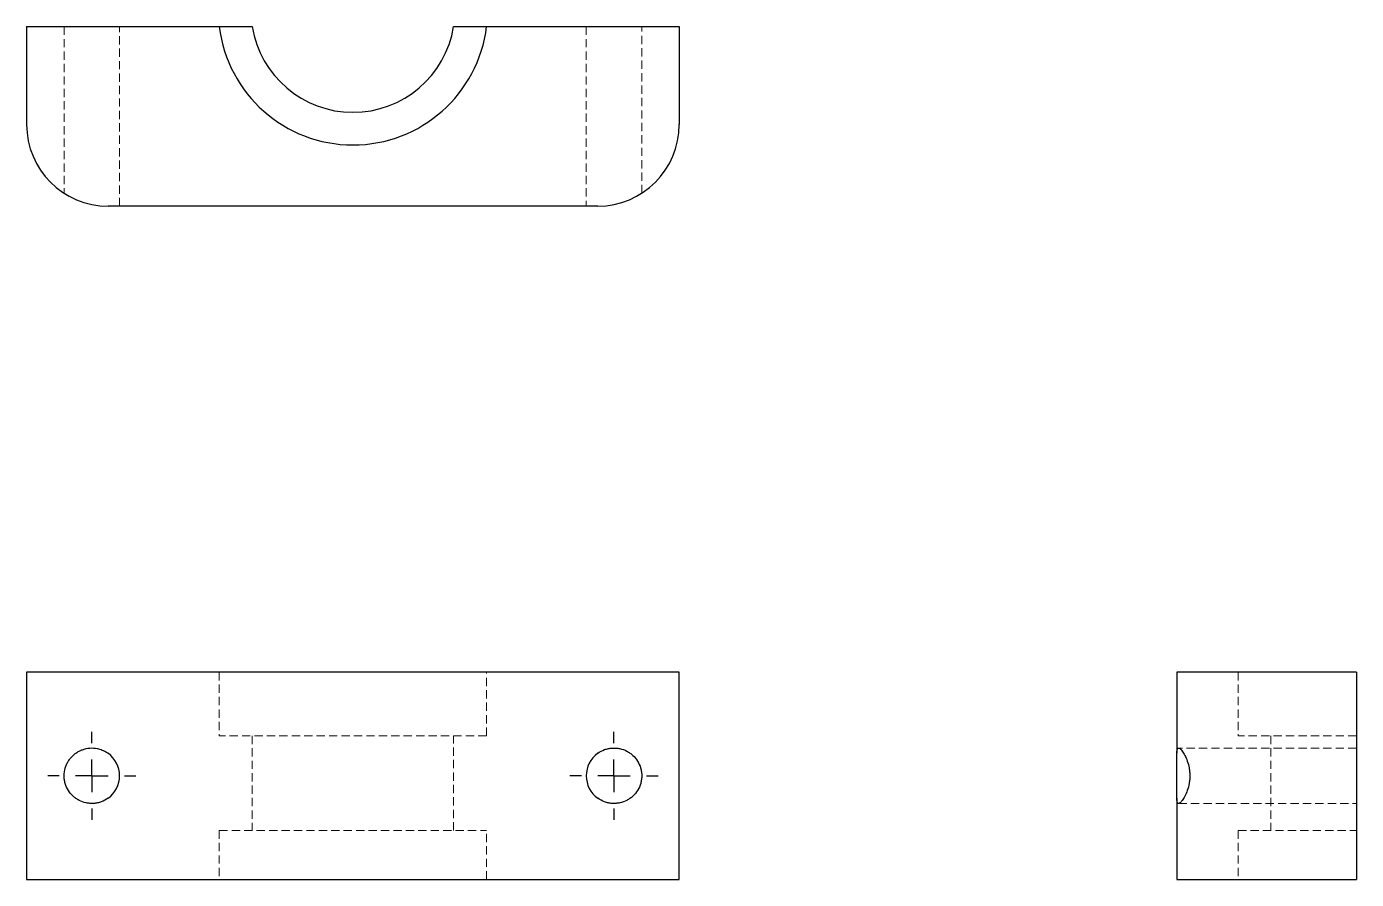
# Model space of a CAD drawing. Header units: millimetres. Extents: x 33 to 237, y 41 to 172.
import ezdxf

# ---------------------------------------------------------------- set-up
doc = ezdxf.new("R2010")
doc.units = ezdxf.units.MM
doc.linetypes.add('HIDDEN', pattern=[1.905, 1.27, -0.635])
doc.layers.add('10', color=7, linetype='Continuous')

# ---------------------------------------------------------------- blocks, each defined once
blk = doc.blocks.new('SW_CENTERMARKSYMBOL_0')
at = {"layer": '10', "color": 0}
for p, q in [((0, 5), (0, 6.75)), ((0, 0), (0, 2.5)), ((-5, 0), (-6.75, 0)), ((0, 0), (-2.5, 0)), ((0, 0), (0, -2.5)), ((0, 0), (2.5, 0)), ((5, 0), (6.75, 0)), ((0, -5), (0, -6.75))]:
    blk.add_line(p, q, dxfattribs=at)
blk = doc.blocks.new('SW_CENTERMARKSYMBOL_1')
at = {"layer": '10', "color": 0}
for p, q in [((0, 5), (0, 6.75)), ((0, 0), (0, 2.5)), ((-5, 0), (-6.75, 0)), ((0, 0), (-2.5, 0)), ((0, 0), (0, -2.5)), ((0, 0), (2.5, 0)), ((5, 0), (6.75, 0)), ((0, -5), (0, -6.75))]:
    blk.add_line(p, q, dxfattribs=at)

msp = doc.modelspace()

# ---------------------------------------------------------------- linework, layer by layer
at = {"color": 7, "linetype": 'Continuous', "lineweight": 25}
for p, q in [((33, 171.75), (33, 156.75)), ((33, 171.75), (62.53, 171.75)), ((62.53, 171.75), (67.58, 171.75)), ((98.42, 171.75), (103.47, 171.75)), ((103.47, 171.75), (133, 171.75)), ((133, 171.75), (133, 156.75)), ((120.5, 144.25), (45.5, 144.25)), ((33, 72.88), (33, 41.12)), ((45.5, 72.88), (33, 72.88)), ((120.5, 72.88), (45.5, 72.88)), ((133, 72.88), (120.5, 72.88)), ((133, 41.12), (133, 72.88)), ((209.25, 72.88), (209.25, 60.44)), ((221.75, 72.88), (209.25, 72.88)), ((236.75, 72.88), (221.75, 72.88)), ((236.75, 72.88), (236.75, 41.12)), ((209.25, 53.56), (209.25, 60.44)), ((209.25, 53.56), (209.25, 41.12)), ((33, 41.12), (45.5, 41.12)), ((45.5, 41.12), (120.5, 41.12)), ((120.5, 41.12), (133, 41.12)), ((209.25, 41.12), (221.75, 41.12)), ((221.75, 41.12), (236.75, 41.12))]:
    msp.add_line(p, q, dxfattribs=at)
at = {"color": 7, "linetype": 'HIDDEN', "lineweight": 18}
for p, q in [((38.75, 171.75), (38.75, 146.23)), ((47.25, 144.25), (47.25, 171.75)), ((118.75, 171.75), (118.75, 144.25)), ((127.25, 146.22), (127.25, 171.75)), ((62.53, 72.88), (62.53, 63.12)), ((103.47, 63.12), (103.47, 72.88)), ((218.62, 72.88), (218.62, 63.12)), ((103.47, 63.12), (62.53, 63.12)), ((67.58, 63.12), (67.58, 48.62)), ((98.42, 48.62), (98.42, 63.12)), ((236.75, 61.25), (209.5, 61.25)), ((236.75, 63.12), (218.62, 63.12)), ((223.62, 63.12), (223.62, 48.62)), ((209.5, 52.75), (236.75, 52.75)), ((209.5, 52.75), (209.5, 52.75)), ((62.53, 48.62), (103.47, 48.62)), ((62.53, 48.62), (62.53, 41.12)), ((103.47, 41.12), (103.47, 48.62)), ((218.62, 48.62), (236.75, 48.62)), ((218.62, 48.62), (218.62, 41.12))]:
    msp.add_line(p, q, dxfattribs=at)
at = {"color": 7, "linetype": 'Continuous', "lineweight": 25}
for centre, radius, start, end in [((83, 174.25), 20.63, 186.9551, 353.0449), ((83, 174.25), 15.63, 189.1976, 350.8024), ((45.5, 156.75), 12.5, 180, 270), ((120.5, 156.75), 12.5, 270, 0), ((43, 57), 4.25, 306.0319, 53.9681), ((123, 57), 4.25, 126.0319, 233.9681)]:
    msp.add_arc(centre, radius, start, end, dxfattribs=at)
for points, knots in [([(45.5, 53.56), (45.17, 53.33), (44.82, 53.14), (44.26, 52.94), (44.06, 52.88), (43.67, 52.8), (43.48, 52.77), (43.09, 52.75), (42.89, 52.75), (42.5, 52.78), (42.31, 52.8), (41.74, 52.92), (41.38, 53.05), (40.87, 53.32), (40.71, 53.41), (40.4, 53.63), (40.25, 53.75), (39.84, 54.13), (39.6, 54.42), (39.19, 55.08), (39.03, 55.43), (38.86, 56), (38.82, 56.2), (38.76, 56.59), (38.75, 56.79), (38.75, 57.4), (38.81, 57.79), (38.97, 58.37), (39.04, 58.55), (39.2, 58.91), (39.29, 59.08), (39.49, 59.4), (39.6, 59.56), (39.85, 59.85), (39.98, 59.99), (40.25, 60.25), (40.4, 60.37), (40.71, 60.59), (40.87, 60.68), (41.21, 60.86), (41.38, 60.93), (41.74, 61.06), (41.93, 61.12), (42.49, 61.24), (42.88, 61.27), (43.67, 61.22), (44.06, 61.13), (44.63, 60.93), (44.81, 60.85), (45.17, 60.66), (45.34, 60.56), (45.5, 60.44)], [0, 0, 0, 0, 0.0625, 0.0625, 0.09375, 0.09375, 0.125, 0.125, 0.15625, 0.15625, 0.1875, 0.1875, 0.25, 0.25, 0.28125, 0.28125, 0.3125, 0.3125, 0.375, 0.375, 0.4375, 0.4375, 0.46875, 0.46875, 0.5, 0.5, 0.5625, 0.5625, 0.59375, 0.59375, 0.625, 0.625, 0.65625, 0.65625, 0.6875, 0.6875, 0.71875, 0.71875, 0.75, 0.75, 0.78125, 0.78125, 0.8125, 0.8125, 0.875, 0.875, 0.9375, 0.9375, 0.96875, 0.96875, 1, 1, 1, 1]), ([(120.5, 60.44), (120.83, 60.67), (121.18, 60.86), (121.74, 61.07), (121.94, 61.12), (122.33, 61.2), (122.52, 61.23), (122.91, 61.25), (123.11, 61.25), (123.5, 61.22), (123.69, 61.2), (124.26, 61.08), (124.62, 60.95), (125.13, 60.68), (125.29, 60.59), (125.6, 60.37), (125.75, 60.25), (126.16, 59.87), (126.4, 59.57), (126.81, 58.92), (126.97, 58.57), (127.14, 58), (127.18, 57.8), (127.24, 57.41), (127.25, 57.21), (127.25, 56.81), (127.24, 56.61), (127.18, 56.21), (127.14, 56.02), (126.98, 55.45), (126.81, 55.09), (126.41, 54.44), (126.16, 54.14), (125.75, 53.75), (125.6, 53.63), (125.29, 53.42), (125.13, 53.32), (124.62, 53.05), (124.27, 52.92), (123.7, 52.8), (123.5, 52.78), (123.12, 52.75), (122.92, 52.75), (122.53, 52.77), (122.33, 52.8), (121.94, 52.88), (121.75, 52.93), (121.19, 53.14), (120.83, 53.32), (120.5, 53.56)], [0, 0, 0, 0, 0.0625, 0.0625, 0.09375, 0.09375, 0.125, 0.125, 0.15625, 0.15625, 0.1875, 0.1875, 0.25, 0.25, 0.28125, 0.28125, 0.3125, 0.3125, 0.375, 0.375, 0.4375, 0.4375, 0.46875, 0.46875, 0.5, 0.5, 0.53125, 0.53125, 0.5625, 0.5625, 0.625, 0.625, 0.6875, 0.6875, 0.71875, 0.71875, 0.75, 0.75, 0.8125, 0.8125, 0.84375, 0.84375, 0.875, 0.875, 0.90625, 0.90625, 0.9375, 0.9375, 1, 1, 1, 1]), ([(209.25, 60.44), (209.25, 60.67), (209.26, 60.86), (209.31, 61.07), (209.33, 61.12), (209.38, 61.2), (209.41, 61.23), (209.48, 61.25), (209.52, 61.25), (209.61, 61.22), (209.66, 61.2), (209.82, 61.08), (209.94, 60.95), (210.14, 60.68), (210.2, 60.59), (210.34, 60.37), (210.4, 60.25), (210.6, 59.87), (210.73, 59.57), (210.96, 58.92), (211.05, 58.57), (211.16, 58), (211.18, 57.8), (211.22, 57.41), (211.23, 57.21), (211.23, 56.81), (211.22, 56.61), (211.19, 56.21), (211.16, 56.02), (211.06, 55.45), (210.96, 55.09), (210.73, 54.44), (210.6, 54.14), (210.4, 53.75), (210.34, 53.63), (210.2, 53.42), (210.14, 53.32), (209.94, 53.05), (209.82, 52.92), (209.66, 52.8), (209.61, 52.78), (209.53, 52.75), (209.49, 52.75), (209.41, 52.77), (209.38, 52.8), (209.33, 52.88), (209.31, 52.93), (209.26, 53.14), (209.25, 53.32), (209.25, 53.56)], [0, 0, 0, 0, 0.0625, 0.0625, 0.09375, 0.09375, 0.125, 0.125, 0.15625, 0.15625, 0.1875, 0.1875, 0.25, 0.25, 0.28125, 0.28125, 0.3125, 0.3125, 0.375, 0.375, 0.4375, 0.4375, 0.46875, 0.46875, 0.5, 0.5, 0.53125, 0.53125, 0.5625, 0.5625, 0.625, 0.625, 0.6875, 0.6875, 0.71875, 0.71875, 0.75, 0.75, 0.8125, 0.8125, 0.84375, 0.84375, 0.875, 0.875, 0.90625, 0.90625, 0.9375, 0.9375, 1, 1, 1, 1])]:
    msp.add_open_spline(points, degree=3, knots=knots, dxfattribs=at)

# ---------------------------------------------------------------- block references
at = {"layer": '10'}
for name, p in [('SW_CENTERMARKSYMBOL_1', (43, 57)), ('SW_CENTERMARKSYMBOL_0', (123, 57))]:
    msp.add_blockref(name, p, dxfattribs=at)

doc.saveas('drawing.dxf')
